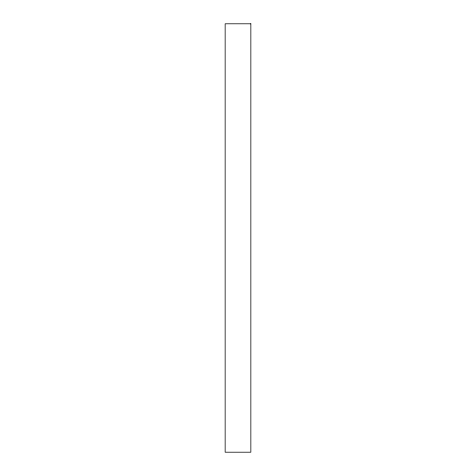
<?xml version="1.0" encoding="UTF-8"?>
<svg xmlns="http://www.w3.org/2000/svg" width="476" height="476" viewBox="0 0 476 476"><rect width="100%" height="100%" fill="white"/><g stroke="black" fill="none" stroke-linecap="round" stroke-linejoin="round"><path stroke-width="0.71" d="M250.852 23.8L225.148 23.8L225.148 452.2L250.852 452.2L250.852 23.8"/></g></svg>
